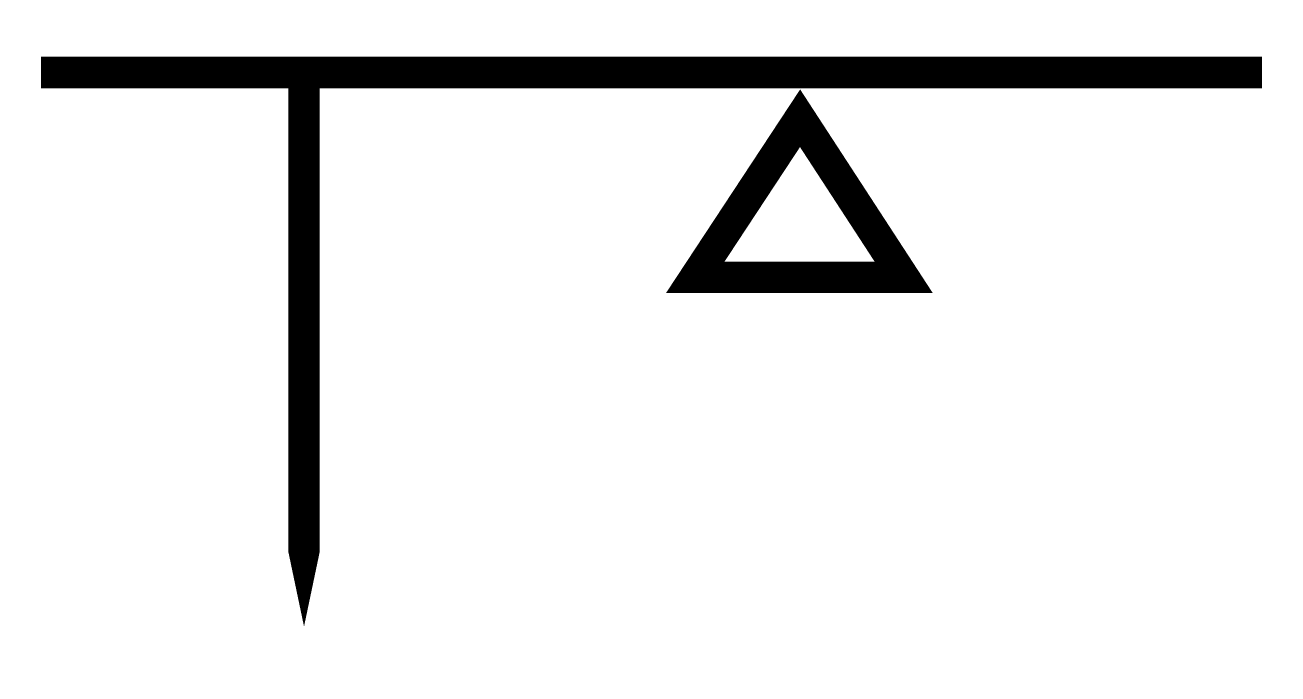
# Model space of a CAD drawing. Extents: x -0.05 to 3.92, y -0.11 to 1.94.
import ezdxf

# ---------------------------------------------------------------- set-up
doc = ezdxf.new("R2010")
doc.units = 0
doc.header["$MEASUREMENT"] = 0
doc.layers.get('0').update_dxf_attribs({"linetype": 'CONTINUOUS'})

msp = doc.modelspace()

# ---------------------------------------------------------------- linework, layer by layer
msp.add_lwpolyline([(0.8355, 1.7934, 0.1, 0.1, 0), (0.8355, 0.7541, 0.3, 0, 0), (0.8355, 0.0394, 0, 0, 0)], format="xyseb")
at = {"const_width": 0.1}
msp.add_lwpolyline([(3.8688, 1.7934), (1.6688, 1.7934), (0.0023, 1.7934)], dxfattribs=at)
msp.add_lwpolyline([(2.4059, 1.6484), (2.0741, 1.1449), (2.7339, 1.1449)], close=True, dxfattribs=at)

doc.saveas('drawing.dxf')
